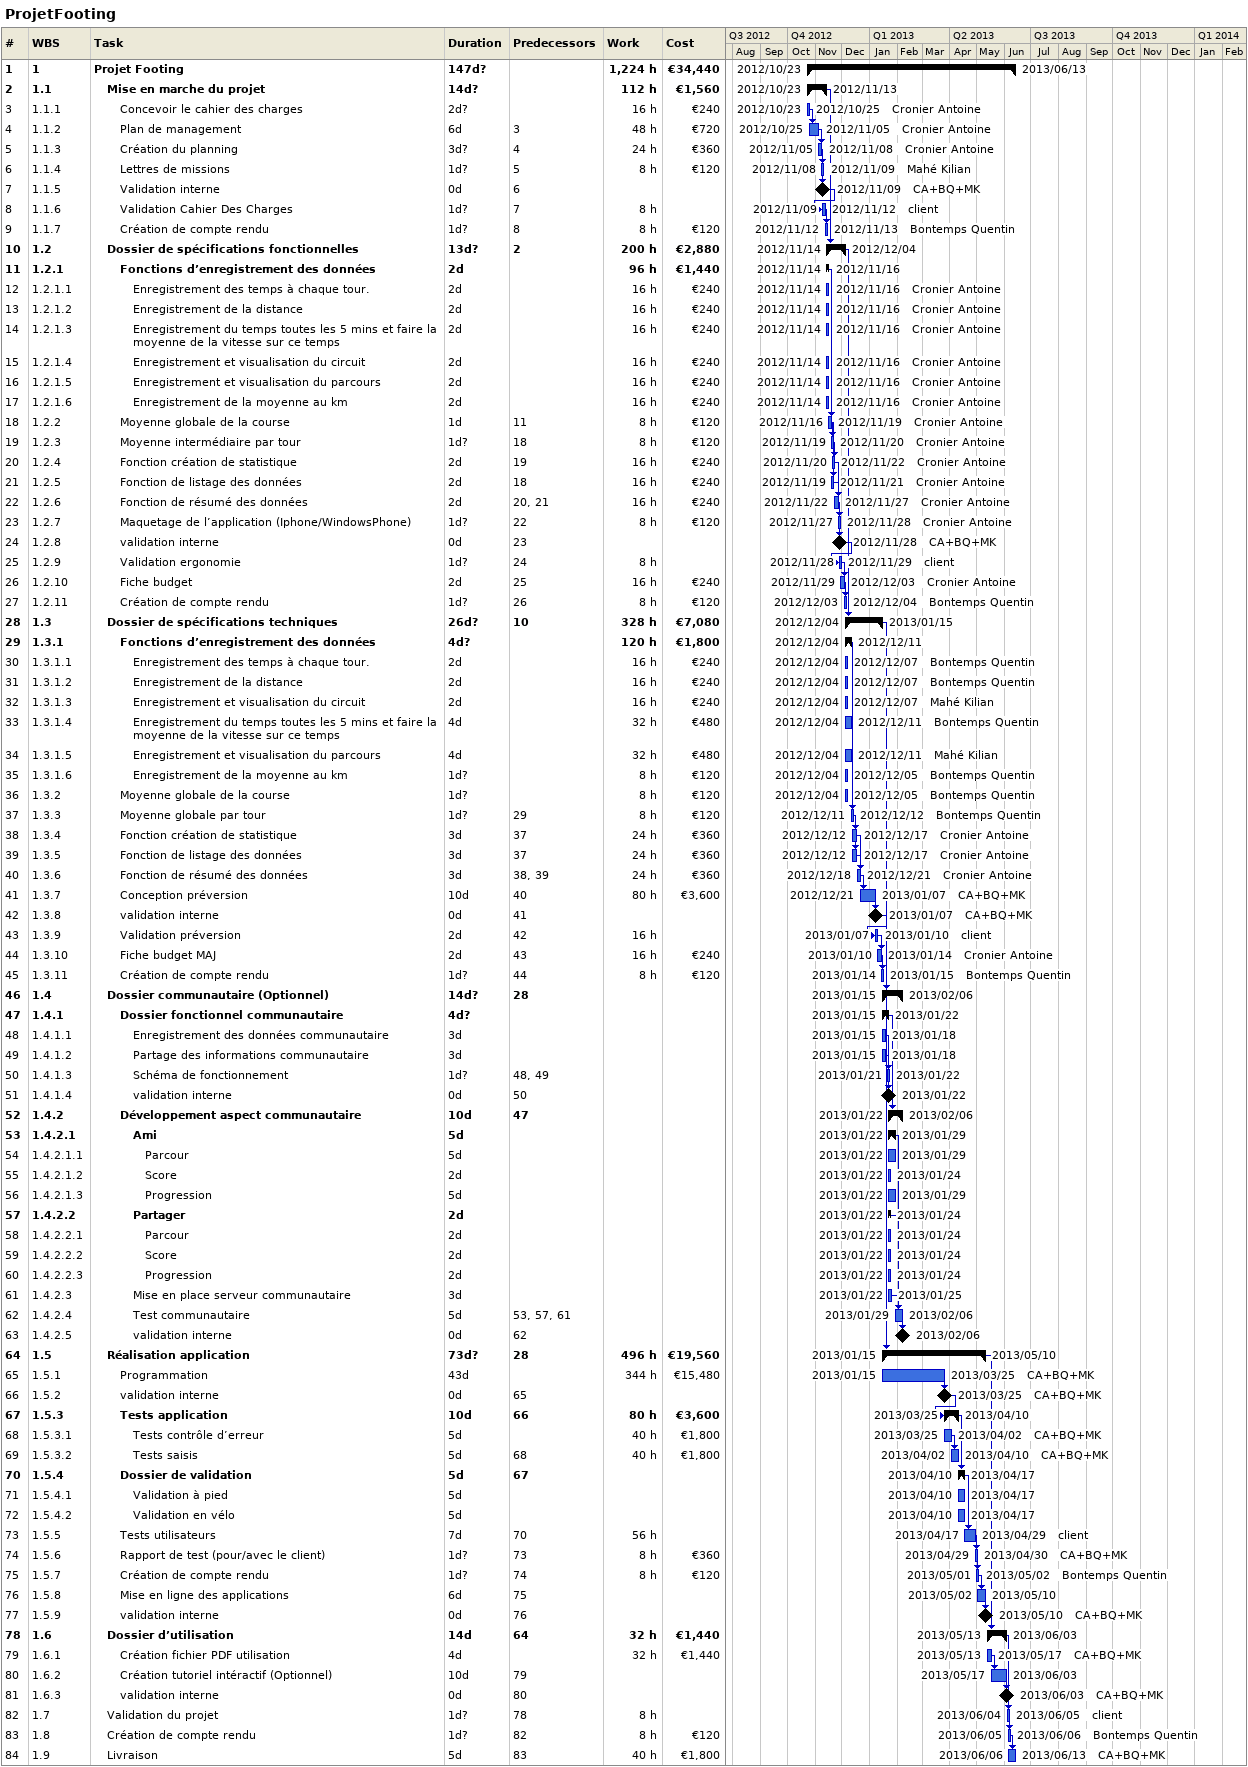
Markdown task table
ProjetFooting

| ID | WBS | Task | Duration | Start | Finish | Predecessors | Resources | Work (h) | Cost (€) |
|---|---|---|---|---|---|---|---|---|---|
| 1 | 1 | **Projet Footing** | 147d? | 2012-10-23 | 2013-06-13 |  |  | 1224 | 34440 |
| 2 | 1.1 | **Mise en marche du projet** | 14d? | 2012-10-23 | 2012-11-13 |  |  | 112 | 1560 |
| 3 | 1.1.1 | Concevoir le cahier des charges | 2d? | 2012-10-23 | 2012-10-25 |  | Cronier Antoine | 16 | 240 |
| 4 | 1.1.2 | Plan de management | 6d | 2012-10-25 | 2012-11-05 | 3 | Cronier Antoine | 48 | 720 |
| 5 | 1.1.3 | Création du planning | 3d? | 2012-11-05 | 2012-11-08 | 4 | Cronier Antoine | 24 | 360 |
| 6 | 1.1.4 | Lettres de missions | 1d? | 2012-11-08 | 2012-11-09 | 5 | Mahé Kilian | 8 | 120 |
| 7 | 1.1.5 | Validation interne | 0d | 2012-11-09 | 2012-11-09 | 6 | CA+BQ+MK |  |  |
| 8 | 1.1.6 | Validation Cahier Des Charges | 1d? | 2012-11-09 | 2012-11-12 | 7 | client | 8 |  |
| 9 | 1.1.7 | Création de compte rendu | 1d? | 2012-11-12 | 2012-11-13 | 8 | Bontemps Quentin | 8 | 120 |
| 10 | 1.2 | **Dossier de spécifications fonctionnelles** | 13d? | 2012-11-14 | 2012-12-04 | 2 |  | 200 | 2880 |
| 11 | 1.2.1 | **Fonctions d’enregistrement des données** | 2d | 2012-11-14 | 2012-11-16 |  |  | 96 | 1440 |
| 12 | 1.2.1.1 | Enregistrement des temps à chaque tour. | 2d | 2012-11-14 | 2012-11-16 |  | Cronier Antoine | 16 | 240 |
| 13 | 1.2.1.2 | Enregistrement de la distance | 2d | 2012-11-14 | 2012-11-16 |  | Cronier Antoine | 16 | 240 |
| 14 | 1.2.1.3 | Enregistrement du temps toutes les 5 mins et faire la moyenne de la vitesse sur ce temps | 2d | 2012-11-14 | 2012-11-16 |  | Cronier Antoine | 16 | 240 |
| 15 | 1.2.1.4 | Enregistrement et visualisation du circuit | 2d | 2012-11-14 | 2012-11-16 |  | Cronier Antoine | 16 | 240 |
| 16 | 1.2.1.5 | Enregistrement et visualisation du parcours | 2d | 2012-11-14 | 2012-11-16 |  | Cronier Antoine | 16 | 240 |
| 17 | 1.2.1.6 | Enregistrement de la moyenne au km | 2d | 2012-11-14 | 2012-11-16 |  | Cronier Antoine | 16 | 240 |
| 18 | 1.2.2 | Moyenne globale de la course | 1d | 2012-11-16 | 2012-11-19 | 11 | Cronier Antoine | 8 | 120 |
| 19 | 1.2.3 | Moyenne intermédiaire par tour | 1d? | 2012-11-19 | 2012-11-20 | 18 | Cronier Antoine | 8 | 120 |
| 20 | 1.2.4 | Fonction création de statistique | 2d | 2012-11-20 | 2012-11-22 | 19 | Cronier Antoine | 16 | 240 |
| 21 | 1.2.5 | Fonction de listage des données | 2d | 2012-11-19 | 2012-11-21 | 18 | Cronier Antoine | 16 | 240 |
| 22 | 1.2.6 | Fonction de résumé des données | 2d | 2012-11-22 | 2012-11-27 | 20, 21 | Cronier Antoine | 16 | 240 |
| 23 | 1.2.7 | Maquetage de l’application (Iphone/WindowsPhone) | 1d? | 2012-11-27 | 2012-11-28 | 22 | Cronier Antoine | 8 | 120 |
| 24 | 1.2.8 | validation interne | 0d | 2012-11-28 | 2012-11-28 | 23 | CA+BQ+MK |  |  |
| 25 | 1.2.9 | Validation ergonomie | 1d? | 2012-11-28 | 2012-11-29 | 24 | client | 8 |  |
| 26 | 1.2.10 | Fiche budget | 2d | 2012-11-29 | 2012-12-03 | 25 | Cronier Antoine | 16 | 240 |
| 27 | 1.2.11 | Création de compte rendu | 1d? | 2012-12-03 | 2012-12-04 | 26 | Bontemps Quentin | 8 | 120 |
| 28 | 1.3 | **Dossier de spécifications techniques** | 26d? | 2012-12-04 | 2013-01-15 | 10 |  | 328 | 7080 |
| 29 | 1.3.1 | **Fonctions d’enregistrement des données** | 4d? | 2012-12-04 | 2012-12-11 |  |  | 120 | 1800 |
| 30 | 1.3.1.1 | Enregistrement des temps à chaque tour. | 2d | 2012-12-04 | 2012-12-07 |  | Bontemps Quentin | 16 | 240 |
| 31 | 1.3.1.2 | Enregistrement de la distance | 2d | 2012-12-04 | 2012-12-07 |  | Bontemps Quentin | 16 | 240 |
| 32 | 1.3.1.3 | Enregistrement et visualisation du circuit | 2d | 2012-12-04 | 2012-12-07 |  | Mahé Kilian | 16 | 240 |
| 33 | 1.3.1.4 | Enregistrement du temps toutes les 5 mins et faire la moyenne de la vitesse sur ce temps | 4d | 2012-12-04 | 2012-12-11 |  | Bontemps Quentin | 32 | 480 |
| 34 | 1.3.1.5 | Enregistrement et visualisation du parcours | 4d | 2012-12-04 | 2012-12-11 |  | Mahé Kilian | 32 | 480 |
| 35 | 1.3.1.6 | Enregistrement de la moyenne au km | 1d? | 2012-12-04 | 2012-12-05 |  | Bontemps Quentin | 8 | 120 |
| 36 | 1.3.2 | Moyenne globale de la course | 1d? | 2012-12-04 | 2012-12-05 |  | Bontemps Quentin | 8 | 120 |
| 37 | 1.3.3 | Moyenne globale par tour | 1d? | 2012-12-11 | 2012-12-12 | 29 | Bontemps Quentin | 8 | 120 |
| 38 | 1.3.4 | Fonction création de statistique | 3d | 2012-12-12 | 2012-12-17 | 37 | Cronier Antoine | 24 | 360 |
| 39 | 1.3.5 | Fonction de listage des données | 3d | 2012-12-12 | 2012-12-17 | 37 | Cronier Antoine | 24 | 360 |
| 40 | 1.3.6 | Fonction de résumé des données | 3d | 2012-12-18 | 2012-12-21 | 38, 39 | Cronier Antoine | 24 | 360 |
| 41 | 1.3.7 | Conception préversion | 10d | 2012-12-21 | 2013-01-07 | 40 | CA+BQ+MK | 80 | 3600 |
| 42 | 1.3.8 | validation interne | 0d | 2013-01-07 | 2013-01-07 | 41 | CA+BQ+MK |  |  |
| 43 | 1.3.9 | Validation préversion | 2d | 2013-01-07 | 2013-01-10 | 42 | client | 16 |  |
| 44 | 1.3.10 | Fiche budget MAJ | 2d | 2013-01-10 | 2013-01-14 | 43 | Cronier Antoine | 16 | 240 |
| 45 | 1.3.11 | Création de compte rendu | 1d? | 2013-01-14 | 2013-01-15 | 44 | Bontemps Quentin | 8 | 120 |
| 46 | 1.4 | **Dossier communautaire (Optionnel)** | 14d? | 2013-01-15 | 2013-02-06 | 28 |  |  |  |
| 47 | 1.4.1 | **Dossier fonctionnel communautaire** | 4d? | 2013-01-15 | 2013-01-22 |  |  |  |  |
| 48 | 1.4.1.1 | Enregistrement des données communautaire | 3d | 2013-01-15 | 2013-01-18 |  |  |  |  |
| 49 | 1.4.1.2 | Partage des informations communautaire | 3d | 2013-01-15 | 2013-01-18 |  |  |  |  |
| 50 | 1.4.1.3 | Schéma de fonctionnement | 1d? | 2013-01-21 | 2013-01-22 | 48, 49 |  |  |  |
| 51 | 1.4.1.4 | validation interne | 0d | 2013-01-22 | 2013-01-22 | 50 |  |  |  |
| 52 | 1.4.2 | **Développement aspect communautaire** | 10d | 2013-01-22 | 2013-02-06 | 47 |  |  |  |
| 53 | 1.4.2.1 | **Ami** | 5d | 2013-01-22 | 2013-01-29 |  |  |  |  |
| 54 | 1.4.2.1.1 | Parcour | 5d | 2013-01-22 | 2013-01-29 |  |  |  |  |
| 55 | 1.4.2.1.2 | Score | 2d | 2013-01-22 | 2013-01-24 |  |  |  |  |
| 56 | 1.4.2.1.3 | Progression | 5d | 2013-01-22 | 2013-01-29 |  |  |  |  |
| 57 | 1.4.2.2 | **Partager** | 2d | 2013-01-22 | 2013-01-24 |  |  |  |  |
| 58 | 1.4.2.2.1 | Parcour | 2d | 2013-01-22 | 2013-01-24 |  |  |  |  |
| 59 | 1.4.2.2.2 | Score | 2d | 2013-01-22 | 2013-01-24 |  |  |  |  |
| 60 | 1.4.2.2.3 | Progression | 2d | 2013-01-22 | 2013-01-24 |  |  |  |  |
| 61 | 1.4.2.3 | Mise en place serveur communautaire | 3d | 2013-01-22 | 2013-01-25 |  |  |  |  |
| 62 | 1.4.2.4 | Test communautaire | 5d | 2013-01-29 | 2013-02-06 | 53, 57, 61 |  |  |  |
| 63 | 1.4.2.5 | validation interne | 0d | 2013-02-06 | 2013-02-06 | 62 |  |  |  |
| 64 | 1.5 | **Réalisation application** | 73d? | 2013-01-15 | 2013-05-10 | 28 |  | 496 | 19560 |
| 65 | 1.5.1 | Programmation | 43d | 2013-01-15 | 2013-03-25 |  | CA+BQ+MK | 344 | 15480 |
| 66 | 1.5.2 | validation interne | 0d | 2013-03-25 | 2013-03-25 | 65 | CA+BQ+MK |  |  |
| 67 | 1.5.3 | **Tests application** | 10d | 2013-03-25 | 2013-04-10 | 66 |  | 80 | 3600 |
| 68 | 1.5.3.1 | Tests contrôle d’erreur | 5d | 2013-03-25 | 2013-04-02 |  | CA+BQ+MK | 40 | 1800 |
| 69 | 1.5.3.2 | Tests saisis | 5d | 2013-04-02 | 2013-04-10 | 68 | CA+BQ+MK | 40 | 1800 |
| 70 | 1.5.4 | **Dossier de validation** | 5d | 2013-04-10 | 2013-04-17 | 67 |  |  |  |
| 71 | 1.5.4.1 | Validation à pied | 5d | 2013-04-10 | 2013-04-17 |  |  |  |  |
| 72 | 1.5.4.2 | Validation en vélo | 5d | 2013-04-10 | 2013-04-17 |  |  |  |  |
| 73 | 1.5.5 | Tests utilisateurs | 7d | 2013-04-17 | 2013-04-29 | 70 | client | 56 |  |
| 74 | 1.5.6 | Rapport de test (pour/avec le client) | 1d? | 2013-04-29 | 2013-04-30 | 73 | CA+BQ+MK | 8 | 360 |
| 75 | 1.5.7 | Création de compte rendu | 1d? | 2013-05-01 | 2013-05-02 | 74 | Bontemps Quentin | 8 | 120 |
| 76 | 1.5.8 | Mise en ligne des applications | 6d | 2013-05-02 | 2013-05-10 | 75 |  |  |  |
| 77 | 1.5.9 | validation interne | 0d | 2013-05-10 | 2013-05-10 | 76 | CA+BQ+MK |  |  |
| 78 | 1.6 | **Dossier d’utilisation** | 14d | 2013-05-13 | 2013-06-03 | 64 |  | 32 | 1440 |
| 79 | 1.6.1 | Création fichier PDF utilisation | 4d | 2013-05-13 | 2013-05-17 |  | CA+BQ+MK | 32 | 1440 |
| 80 | 1.6.2 | Création tutoriel intéractif (Optionnel) | 10d | 2013-05-17 | 2013-06-03 | 79 |  |  |  |
| 81 | 1.6.3 | validation interne | 0d | 2013-06-03 | 2013-06-03 | 80 | CA+BQ+MK |  |  |
| 82 | 1.7 | Validation du projet | 1d? | 2013-06-04 | 2013-06-05 | 78 | client | 8 |  |
| 83 | 1.8 | Création de compte rendu | 1d? | 2013-06-05 | 2013-06-06 | 82 | Bontemps Quentin | 8 | 120 |
| 84 | 1.9 | Livraison | 5d | 2013-06-06 | 2013-06-13 | 83 | CA+BQ+MK | 40 | 1800 |
